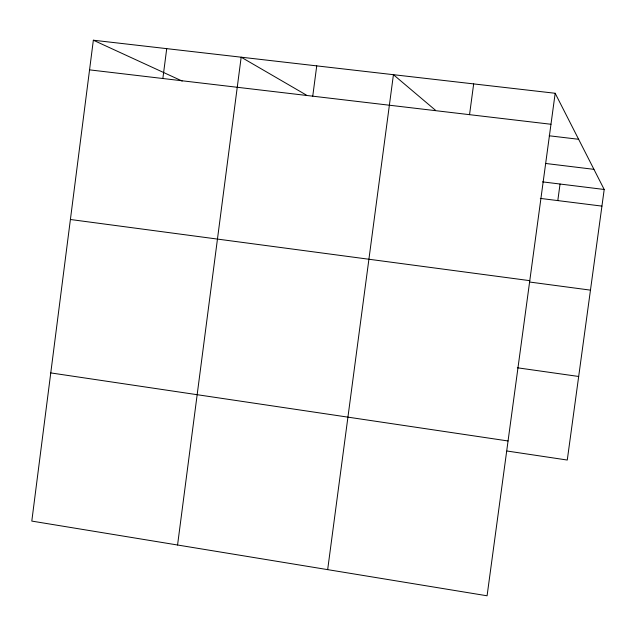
<?xml version="1.0" encoding="UTF-8"?>
<svg xmlns="http://www.w3.org/2000/svg" width="636" height="636" viewBox="0 0 636 636"><rect width="100%" height="100%" fill="white"/><g stroke="black" fill="none" stroke-linecap="round" stroke-linejoin="round"><path stroke-width="0.95" d="M93.349 40.211L31.8 521.091L487.081 595.789L555.172 93.269L93.349 40.211L182.19 81.05M162.856 78.506L166.719 48.646M177.563 545.004L241.171 57.192L306.377 95.074M312.745 96.179L316.736 65.874M327.667 569.633L393.43 74.69L435.525 110.298M469.543 114.663L473.669 83.904M557.804 200.586L560.054 184.027M555.172 93.269L604.2 189.48L567.272 460.043L507.059 451.019M89.557 69.865L550.967 124.266M549.218 135.786L578.617 139.284M545.847 163.492L593.945 169.343M542.54 181.864L604.2 189.48M540.298 198.4L601.926 206.112M70.405 219.5L529.78 280.659M529.947 282.074L590.462 290.135M517.346 367.783L578.681 376.472M50.769 372.911L508.061 440.971"/></g></svg>
